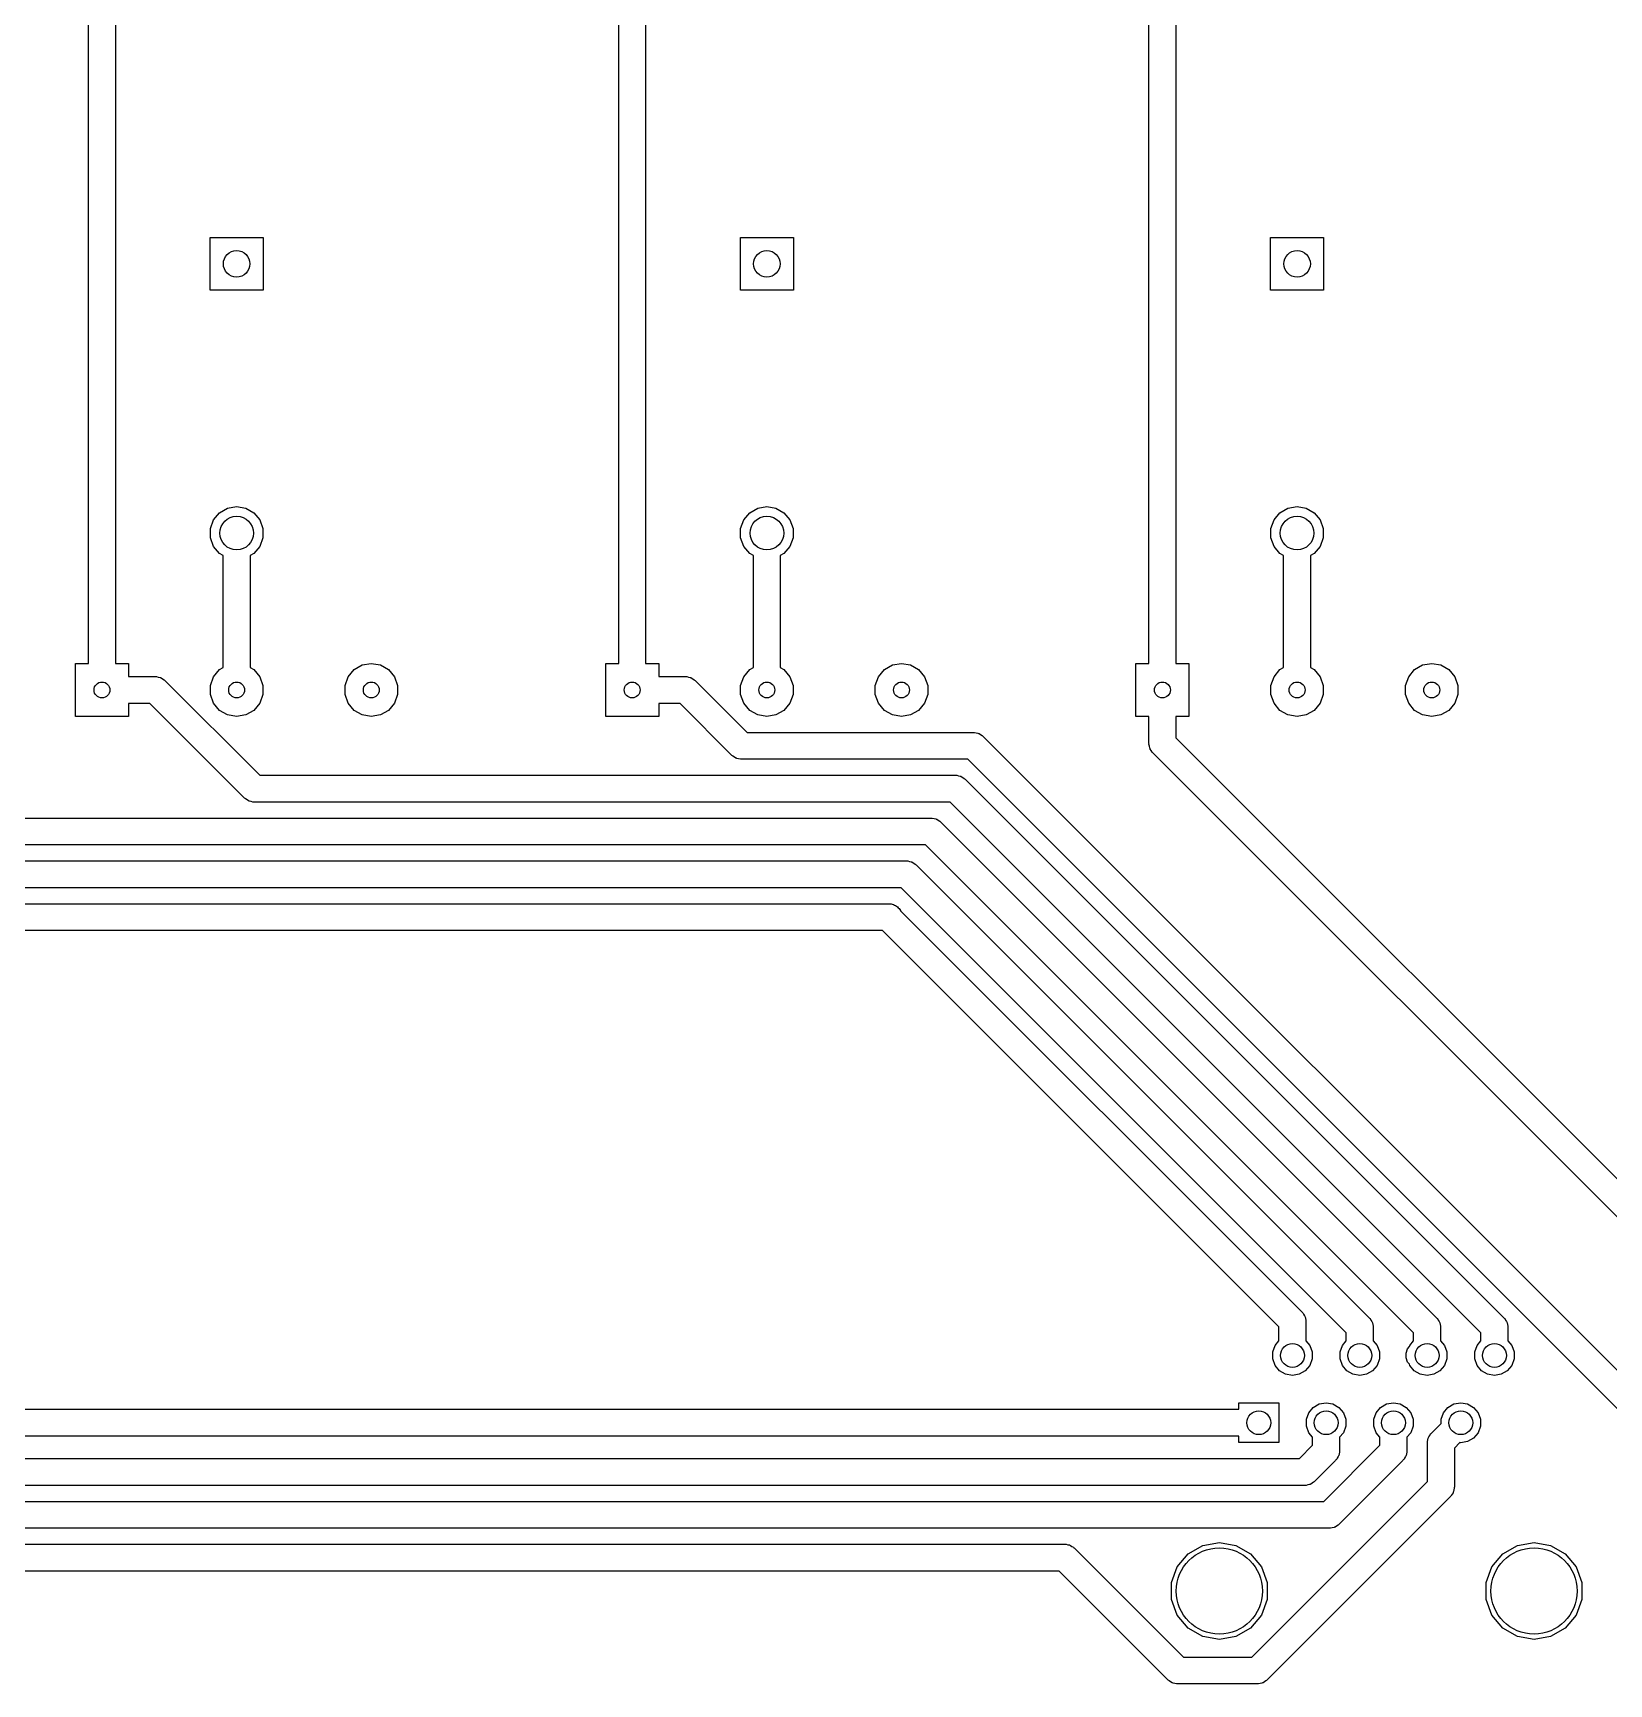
# Model space of a CAD drawing. Extents: x 183 to 424, y -369 to -69.
# Drawn here: x 321.8 to 381.3, y -368.5 to -306.2 of the extents above; entities that cross this region are included whole.
import ezdxf

# ---------------------------------------------------------------- set-up
doc = ezdxf.new("R2010")
doc.units = 0
doc.header["$MEASUREMENT"] = 0
doc.layers.add('BLACK', color=7, linetype='CONTINUOUS')

msp = doc.modelspace()

# ---------------------------------------------------------------- linework, layer by layer
at = {"layer": 'Black'}
for p, q in [((323.912, -330), (323.912, -297)), ((324.928, -297), (324.928, -330)), ((343.912, -330), (343.912, -297)), ((344.928, -297), (344.928, -330)), ((363.912, -330), (363.912, -297)), ((364.928, -297), (364.928, -330)), ((328.501, -315.919), (328.501, -313.921)), ((328.501, -313.921), (330.499, -313.921)), ((330.499, -313.921), (330.499, -315.919)), ((348.501, -315.919), (348.501, -313.921)), ((348.501, -313.921), (350.499, -313.921)), ((350.499, -313.921), (350.499, -315.919)), ((368.501, -315.919), (368.501, -313.921)), ((368.501, -313.921), (370.499, -313.921)), ((370.499, -313.921), (370.499, -315.919)), ((330.499, -315.919), (328.501, -315.919)), ((350.499, -315.919), (348.501, -315.919)), ((370.499, -315.919), (368.501, -315.919)), ((328.631, -324.578), (328.855, -324.311)), ((328.855, -324.311), (329.157, -324.137)), ((329.157, -324.137), (329.5, -324.077)), ((329.5, -324.077), (329.843, -324.137)), ((329.843, -324.137), (330.145, -324.311)), ((330.145, -324.311), (330.369, -324.578)), ((348.631, -324.578), (348.855, -324.311)), ((348.855, -324.311), (349.157, -324.137)), ((349.157, -324.137), (349.5, -324.077)), ((349.5, -324.077), (349.843, -324.137)), ((349.843, -324.137), (350.145, -324.311)), ((350.145, -324.311), (350.369, -324.578)), ((368.631, -324.578), (368.855, -324.311)), ((368.855, -324.311), (369.157, -324.137)), ((369.157, -324.137), (369.5, -324.077)), ((369.5, -324.077), (369.843, -324.137)), ((369.843, -324.137), (370.145, -324.311)), ((370.145, -324.311), (370.369, -324.578)), ((328.512, -324.906), (328.631, -324.578)), ((328.512, -325.254), (328.512, -324.906)), ((330.369, -324.578), (330.488, -324.906)), ((330.488, -324.906), (330.488, -325.254)), ((348.512, -324.906), (348.631, -324.578)), ((348.512, -325.254), (348.512, -324.906)), ((350.369, -324.578), (350.488, -324.906)), ((350.488, -324.906), (350.488, -325.254)), ((368.512, -324.906), (368.631, -324.578)), ((368.512, -325.254), (368.512, -324.906)), ((370.369, -324.578), (370.488, -324.906)), ((370.488, -324.906), (370.488, -325.254)), ((328.631, -325.582), (328.512, -325.254)), ((328.855, -325.849), (328.631, -325.582)), ((330.369, -325.582), (330.145, -325.849)), ((330.488, -325.254), (330.369, -325.582)), ((348.631, -325.582), (348.512, -325.254)), ((348.855, -325.849), (348.631, -325.582)), ((350.369, -325.582), (350.145, -325.849)), ((350.488, -325.254), (350.369, -325.582)), ((368.631, -325.582), (368.512, -325.254)), ((368.855, -325.849), (368.631, -325.582)), ((370.369, -325.582), (370.145, -325.849)), ((370.488, -325.254), (370.369, -325.582)), ((328.992, -325.928), (328.855, -325.849)), ((328.992, -330.152), (328.992, -325.928)), ((330.145, -325.849), (330.008, -325.928)), ((330.008, -325.928), (330.008, -330.152)), ((348.992, -325.928), (348.855, -325.849)), ((348.992, -330.152), (348.992, -325.928)), ((350.145, -325.849), (350.008, -325.928)), ((350.008, -325.928), (350.008, -330.152)), ((368.992, -325.928), (368.855, -325.849)), ((368.992, -330.152), (368.992, -325.928)), ((370.145, -325.849), (370.008, -325.928)), ((370.008, -325.928), (370.008, -330.152)), ((323.42, -332), (323.42, -330)), ((323.42, -330), (323.912, -330)), ((324.928, -330), (325.42, -330)), ((325.42, -330), (325.42, -330.492)), ((328.855, -330.231), (328.992, -330.152)), ((330.008, -330.152), (330.145, -330.231)), ((333.935, -330.231), (334.237, -330.057)), ((334.237, -330.057), (334.58, -329.996)), ((334.58, -329.996), (334.923, -330.057)), ((334.923, -330.057), (335.225, -330.231)), ((343.42, -332), (343.42, -330)), ((343.42, -330), (343.912, -330)), ((344.928, -330), (345.42, -330)), ((345.42, -330), (345.42, -330.492)), ((348.855, -330.231), (348.992, -330.152)), ((350.008, -330.152), (350.145, -330.231)), ((353.935, -330.231), (354.237, -330.057)), ((354.237, -330.057), (354.58, -329.996)), ((354.58, -329.996), (354.923, -330.057)), ((354.923, -330.057), (355.225, -330.231)), ((363.42, -332), (363.42, -330)), ((363.42, -330), (363.912, -330)), ((364.928, -330), (365.42, -330)), ((365.42, -330), (365.42, -332)), ((368.855, -330.231), (368.992, -330.152)), ((370.008, -330.152), (370.145, -330.231)), ((373.935, -330.231), (374.237, -330.057)), ((374.237, -330.057), (374.58, -329.996)), ((374.58, -329.996), (374.923, -330.057)), ((374.923, -330.057), (375.225, -330.231)), ((325.42, -330.492), (326.436, -330.492)), ((326.436, -330.492), (326.458, -330.496)), ((326.458, -330.496), (326.48, -330.494)), ((326.48, -330.494), (326.544, -330.511)), ((326.544, -330.511), (326.61, -330.523)), ((326.61, -330.523), (326.629, -330.534)), ((326.629, -330.534), (326.651, -330.54)), ((326.651, -330.54), (326.705, -330.578)), ((326.705, -330.578), (326.763, -330.611)), ((326.763, -330.611), (326.777, -330.628)), ((326.777, -330.628), (326.795, -330.641)), ((326.795, -330.641), (330.37, -334.216)), ((328.511, -330.826), (328.631, -330.498)), ((328.631, -330.498), (328.855, -330.231)), ((330.145, -330.231), (330.369, -330.498)), ((330.369, -330.498), (330.489, -330.826)), ((333.591, -330.826), (333.711, -330.498)), ((333.711, -330.498), (333.935, -330.231)), ((335.225, -330.231), (335.449, -330.498)), ((335.449, -330.498), (335.569, -330.826)), ((345.42, -330.492), (346.436, -330.492)), ((346.436, -330.492), (346.458, -330.496)), ((346.458, -330.496), (346.48, -330.494)), ((346.48, -330.494), (346.544, -330.511)), ((346.544, -330.511), (346.61, -330.523)), ((346.61, -330.523), (346.629, -330.534)), ((346.629, -330.534), (346.651, -330.54)), ((346.651, -330.54), (346.705, -330.578)), ((346.705, -330.578), (346.763, -330.611)), ((346.763, -330.611), (346.777, -330.628)), ((346.777, -330.628), (346.795, -330.641)), ((346.795, -330.641), (348.754, -332.6)), ((348.511, -330.826), (348.631, -330.498)), ((348.631, -330.498), (348.855, -330.231)), ((350.145, -330.231), (350.369, -330.498)), ((350.369, -330.498), (350.489, -330.826)), ((353.591, -330.826), (353.711, -330.498)), ((353.711, -330.498), (353.935, -330.231)), ((355.225, -330.231), (355.449, -330.498)), ((355.449, -330.498), (355.569, -330.826)), ((368.511, -330.826), (368.631, -330.498)), ((368.631, -330.498), (368.855, -330.231)), ((370.145, -330.231), (370.369, -330.498)), ((370.369, -330.498), (370.489, -330.826)), ((373.591, -330.826), (373.711, -330.498)), ((373.711, -330.498), (373.935, -330.231)), ((375.225, -330.231), (375.449, -330.498)), ((375.449, -330.498), (375.569, -330.826)), ((328.511, -331.174), (328.511, -330.826)), ((328.631, -331.502), (328.511, -331.174)), ((330.489, -331.174), (330.369, -331.502)), ((330.489, -330.826), (330.489, -331.174)), ((333.591, -331.174), (333.591, -330.826)), ((333.711, -331.502), (333.591, -331.174)), ((335.569, -331.174), (335.449, -331.502)), ((335.569, -330.826), (335.569, -331.174)), ((348.511, -331.174), (348.511, -330.826)), ((348.631, -331.502), (348.511, -331.174)), ((350.489, -331.174), (350.369, -331.502)), ((350.489, -330.826), (350.489, -331.174)), ((353.591, -331.174), (353.591, -330.826)), ((353.711, -331.502), (353.591, -331.174)), ((355.569, -331.174), (355.449, -331.502)), ((355.569, -330.826), (355.569, -331.174)), ((368.511, -331.174), (368.511, -330.826)), ((368.631, -331.502), (368.511, -331.174)), ((370.489, -331.174), (370.369, -331.502)), ((370.489, -330.826), (370.489, -331.174)), ((373.591, -331.174), (373.591, -330.826)), ((373.711, -331.502), (373.591, -331.174)), ((375.569, -331.174), (375.449, -331.502)), ((375.569, -330.826), (375.569, -331.174)), ((325.42, -332), (323.42, -332)), ((326.226, -331.508), (325.42, -331.508)), ((325.42, -331.508), (325.42, -332)), ((329.801, -335.083), (326.226, -331.508)), ((328.855, -331.769), (328.631, -331.502)), ((329.157, -331.943), (328.855, -331.769)), ((329.5, -332.004), (329.157, -331.943)), ((329.843, -331.943), (329.5, -332.004)), ((330.145, -331.769), (329.843, -331.943)), ((330.369, -331.502), (330.145, -331.769)), ((333.935, -331.769), (333.711, -331.502)), ((334.237, -331.943), (333.935, -331.769)), ((334.58, -332.004), (334.237, -331.943)), ((334.923, -331.943), (334.58, -332.004)), ((335.225, -331.769), (334.923, -331.943)), ((335.449, -331.502), (335.225, -331.769)), ((345.42, -332), (343.42, -332)), ((346.226, -331.508), (345.42, -331.508)), ((345.42, -331.508), (345.42, -332)), ((348.185, -333.467), (346.226, -331.508)), ((348.855, -331.769), (348.631, -331.502)), ((349.157, -331.943), (348.855, -331.769)), ((349.5, -332.004), (349.157, -331.943)), ((349.843, -331.943), (349.5, -332.004)), ((350.145, -331.769), (349.843, -331.943)), ((350.369, -331.502), (350.145, -331.769)), ((353.935, -331.769), (353.711, -331.502)), ((354.237, -331.943), (353.935, -331.769)), ((354.58, -332.004), (354.237, -331.943)), ((354.923, -331.943), (354.58, -332.004)), ((355.225, -331.769), (354.923, -331.943)), ((355.449, -331.502), (355.225, -331.769)), ((363.912, -332), (363.42, -332)), ((363.912, -333.016), (363.912, -332)), ((365.42, -332), (364.928, -332)), ((364.928, -332), (364.928, -332.806)), ((368.855, -331.769), (368.631, -331.502)), ((369.157, -331.943), (368.855, -331.769)), ((369.5, -332.004), (369.157, -331.943)), ((369.843, -331.943), (369.5, -332.004)), ((370.145, -331.769), (369.843, -331.943)), ((370.369, -331.502), (370.145, -331.769)), ((373.935, -331.769), (373.711, -331.502)), ((374.237, -331.943), (373.935, -331.769)), ((374.58, -332.004), (374.237, -331.943)), ((374.923, -331.943), (374.58, -332.004)), ((375.225, -331.769), (374.923, -331.943)), ((375.449, -331.502), (375.225, -331.769)), ((348.754, -332.6), (357.29, -332.6)), ((357.29, -332.6), (357.312, -332.604)), ((357.312, -332.604), (357.334, -332.602)), ((357.334, -332.602), (357.398, -332.619)), ((357.398, -332.619), (357.464, -332.631)), ((357.464, -332.631), (357.483, -332.642)), ((357.483, -332.642), (357.505, -332.648)), ((357.505, -332.648), (357.559, -332.686)), ((357.559, -332.686), (357.616, -332.719)), ((357.616, -332.719), (357.631, -332.736)), ((357.631, -332.736), (357.649, -332.749)), ((357.649, -332.749), (383.042, -358.142)), ((363.916, -333.038), (363.912, -333.016)), ((363.914, -333.06), (363.916, -333.038)), ((363.931, -333.124), (363.914, -333.06)), ((363.943, -333.19), (363.931, -333.124)), ((363.954, -333.209), (363.943, -333.19)), ((363.96, -333.231), (363.954, -333.209)), ((363.998, -333.285), (363.96, -333.231)), ((364.031, -333.343), (363.998, -333.285)), ((364.928, -332.806), (387.724, -355.602)), ((348.203, -333.48), (348.185, -333.467)), ((348.217, -333.497), (348.203, -333.48)), ((348.275, -333.53), (348.217, -333.497)), ((348.329, -333.568), (348.275, -333.53)), ((348.351, -333.574), (348.329, -333.568)), ((348.37, -333.585), (348.351, -333.574)), ((348.436, -333.597), (348.37, -333.585)), ((348.5, -333.614), (348.436, -333.597)), ((348.522, -333.612), (348.5, -333.614)), ((348.544, -333.616), (348.522, -333.612)), ((357.079, -333.616), (348.544, -333.616)), ((382.473, -359.009), (357.079, -333.616)), ((364.048, -333.357), (364.031, -333.343)), ((364.061, -333.375), (364.048, -333.357)), ((387.155, -356.469), (364.061, -333.375)), ((330.37, -334.216), (356.62, -334.216)), ((356.62, -334.216), (356.642, -334.22)), ((356.642, -334.22), (356.665, -334.218)), ((356.665, -334.218), (356.729, -334.235)), ((356.729, -334.235), (356.794, -334.247)), ((356.794, -334.247), (356.814, -334.258)), ((356.814, -334.258), (356.835, -334.264)), ((356.835, -334.264), (356.89, -334.302)), ((356.89, -334.302), (356.947, -334.335)), ((356.947, -334.335), (356.961, -334.352)), ((356.961, -334.352), (356.98, -334.365)), ((356.98, -334.365), (377.304, -354.689)), ((329.819, -335.096), (329.801, -335.083)), ((329.833, -335.113), (329.819, -335.096)), ((329.891, -335.146), (329.833, -335.113)), ((329.945, -335.184), (329.891, -335.146)), ((329.967, -335.19), (329.945, -335.184)), ((329.986, -335.201), (329.967, -335.19)), ((330.052, -335.213), (329.986, -335.201)), ((330.116, -335.23), (330.052, -335.213)), ((330.138, -335.228), (330.116, -335.23)), ((330.16, -335.232), (330.138, -335.228)), ((356.41, -335.232), (330.16, -335.232)), ((376.437, -355.259), (356.41, -335.232)), ((291.986, -335.832), (355.696, -335.832)), ((355.696, -335.832), (355.718, -335.836)), ((355.718, -335.836), (355.741, -335.834)), ((355.741, -335.834), (355.805, -335.851)), ((355.805, -335.851), (355.87, -335.863)), ((355.87, -335.863), (355.89, -335.874)), ((355.89, -335.874), (355.911, -335.88)), ((355.911, -335.88), (355.966, -335.918)), ((355.966, -335.918), (356.023, -335.951)), ((356.023, -335.951), (356.037, -335.968)), ((356.037, -335.968), (356.056, -335.981)), ((356.056, -335.981), (374.764, -354.689)), ((355.486, -336.848), (291.776, -336.848)), ((373.897, -355.259), (355.486, -336.848)), ((253.602, -337.448), (354.772, -337.448)), ((354.772, -337.448), (354.795, -337.452)), ((354.795, -337.452), (354.817, -337.45)), ((354.817, -337.45), (354.881, -337.467)), ((354.881, -337.467), (354.946, -337.479)), ((354.946, -337.479), (354.966, -337.49)), ((354.966, -337.49), (354.987, -337.496)), ((354.987, -337.496), (355.042, -337.534)), ((355.042, -337.534), (355.099, -337.567)), ((355.099, -337.567), (355.113, -337.584)), ((355.113, -337.584), (355.132, -337.597)), ((355.132, -337.597), (372.224, -354.689)), ((354.562, -338.464), (253.392, -338.464)), ((371.357, -355.259), (354.562, -338.464)), ((215.218, -339.064), (354.103, -339.064)), ((354.103, -339.064), (354.147, -339.072)), ((354.147, -339.072), (354.191, -339.072)), ((354.191, -339.072), (354.233, -339.087)), ((354.233, -339.087), (354.277, -339.095)), ((354.277, -339.095), (354.315, -339.117)), ((354.315, -339.117), (354.357, -339.132)), ((354.357, -339.132), (354.391, -339.161)), ((354.391, -339.161), (354.43, -339.183)), ((354.43, -339.183), (354.458, -339.217)), ((354.458, -339.217), (354.492, -339.246)), ((354.492, -339.246), (354.514, -339.284)), ((354.514, -339.284), (354.543, -339.318)), ((354.543, -339.318), (354.547, -339.328)), ((354.547, -339.328), (369.684, -354.466)), ((353.862, -340.08), (215.008, -340.08)), ((368.817, -355.035), (353.862, -340.08)), ((369.684, -354.466), (369.697, -354.484)), ((368.817, -355.561), (368.817, -355.035)), ((369.697, -354.484), (369.714, -354.498)), ((369.714, -354.498), (369.747, -354.556)), ((369.747, -354.556), (369.785, -354.61)), ((369.785, -354.61), (369.791, -354.632)), ((369.791, -354.632), (369.802, -354.651)), ((369.802, -354.651), (369.814, -354.717)), ((369.814, -354.717), (369.831, -354.781)), ((369.831, -354.781), (369.829, -354.803)), ((369.829, -354.803), (369.833, -354.825)), ((369.833, -354.825), (369.833, -355.561)), ((372.224, -354.689), (372.237, -354.708)), ((372.237, -354.708), (372.254, -354.722)), ((372.254, -354.722), (372.287, -354.779)), ((372.287, -354.779), (372.325, -354.834)), ((372.325, -354.834), (372.331, -354.855)), ((372.331, -354.855), (372.342, -354.875)), ((372.342, -354.875), (372.354, -354.94)), ((372.354, -354.94), (372.371, -355.004)), ((372.371, -355.004), (372.369, -355.027)), ((372.369, -355.027), (372.373, -355.049)), ((372.373, -355.049), (372.373, -355.561)), ((374.764, -354.689), (374.777, -354.708)), ((374.777, -354.708), (374.794, -354.722)), ((374.794, -354.722), (374.827, -354.779)), ((374.827, -354.779), (374.865, -354.834)), ((374.865, -354.834), (374.871, -354.855)), ((374.871, -354.855), (374.882, -354.875)), ((374.882, -354.875), (374.894, -354.94)), ((374.894, -354.94), (374.911, -355.004)), ((374.911, -355.004), (374.909, -355.027)), ((374.909, -355.027), (374.913, -355.049)), ((374.913, -355.049), (374.913, -355.561)), ((377.304, -354.689), (377.317, -354.708)), ((377.317, -354.708), (377.334, -354.722)), ((377.334, -354.722), (377.367, -354.779)), ((377.367, -354.779), (377.405, -354.834)), ((377.405, -354.834), (377.411, -354.855)), ((377.411, -354.855), (377.422, -354.875)), ((377.422, -354.875), (377.434, -354.94)), ((377.434, -354.94), (377.451, -355.004)), ((377.451, -355.004), (377.449, -355.027)), ((377.449, -355.027), (377.453, -355.049)), ((377.453, -355.049), (377.453, -355.561)), ((368.673, -355.733), (368.817, -355.561)), ((369.833, -355.561), (369.977, -355.733)), ((371.213, -355.733), (371.357, -355.561)), ((371.357, -355.561), (371.357, -355.259)), ((372.373, -355.561), (372.517, -355.733)), ((373.753, -355.733), (373.897, -355.561)), ((373.897, -355.561), (373.897, -355.259)), ((374.913, -355.561), (375.057, -355.733)), ((376.293, -355.733), (376.437, -355.561)), ((376.437, -355.561), (376.437, -355.259)), ((377.453, -355.561), (377.597, -355.733)), ((368.583, -355.979), (368.673, -355.733)), ((368.583, -356.241), (368.583, -355.979)), ((368.673, -356.487), (368.583, -356.241)), ((369.977, -355.733), (370.067, -355.979)), ((370.067, -356.241), (369.977, -356.487)), ((370.067, -355.979), (370.067, -356.241)), ((371.123, -355.979), (371.213, -355.733)), ((371.123, -356.241), (371.123, -355.979)), ((371.213, -356.487), (371.123, -356.241)), ((372.517, -355.733), (372.607, -355.979)), ((372.607, -356.241), (372.517, -356.487)), ((372.607, -355.979), (372.607, -356.241)), ((373.61, -356.022), (373.67, -355.856)), ((373.61, -356.198), (373.61, -356.022)), ((373.67, -356.364), (373.61, -356.198)), ((373.67, -355.856), (373.737, -355.776)), ((373.737, -355.776), (373.753, -355.733)), ((375.057, -355.733), (375.147, -355.979)), ((375.147, -356.241), (375.057, -356.487)), ((375.147, -355.979), (375.147, -356.241)), ((376.203, -355.979), (376.293, -355.733)), ((376.203, -356.241), (376.203, -355.979)), ((376.293, -356.487), (376.203, -356.241)), ((377.597, -355.733), (377.687, -355.979)), ((377.687, -356.241), (377.597, -356.487)), ((377.687, -355.979), (377.687, -356.241)), ((368.841, -356.687), (368.673, -356.487)), ((369.067, -356.818), (368.841, -356.687)), ((369.325, -356.863), (369.067, -356.818)), ((369.583, -356.818), (369.325, -356.863)), ((369.809, -356.687), (369.583, -356.818)), ((369.977, -356.487), (369.809, -356.687)), ((371.381, -356.687), (371.213, -356.487)), ((371.607, -356.818), (371.381, -356.687)), ((371.865, -356.863), (371.607, -356.818)), ((372.123, -356.818), (371.865, -356.863)), ((372.349, -356.687), (372.123, -356.818)), ((372.517, -356.487), (372.349, -356.687)), ((373.737, -356.444), (373.67, -356.364)), ((373.753, -356.487), (373.737, -356.444)), ((373.921, -356.687), (373.753, -356.487)), ((374.147, -356.818), (373.921, -356.687)), ((374.405, -356.863), (374.147, -356.818)), ((374.663, -356.818), (374.405, -356.863)), ((374.889, -356.687), (374.663, -356.818)), ((375.057, -356.487), (374.889, -356.687)), ((376.461, -356.687), (376.293, -356.487)), ((376.687, -356.818), (376.461, -356.687)), ((376.945, -356.863), (376.687, -356.818)), ((377.203, -356.818), (376.945, -356.863)), ((377.429, -356.687), (377.203, -356.818)), ((377.597, -356.487), (377.429, -356.687)), ((210.264, -358.142), (367.304, -358.142)), ((367.304, -358.142), (367.304, -357.899)), ((367.304, -357.899), (368.806, -357.899)), ((368.806, -357.899), (368.806, -359.401)), ((369.943, -358.273), (370.111, -358.073)), ((370.111, -358.073), (370.337, -357.942)), ((370.337, -357.942), (370.595, -357.897)), ((370.595, -357.897), (370.853, -357.942)), ((370.853, -357.942), (371.079, -358.073)), ((371.079, -358.073), (371.247, -358.273)), ((372.483, -358.273), (372.651, -358.073)), ((372.651, -358.073), (372.877, -357.942)), ((372.877, -357.942), (373.135, -357.897)), ((373.135, -357.897), (373.393, -357.942)), ((373.393, -357.942), (373.619, -358.073)), ((373.619, -358.073), (373.787, -358.273)), ((375.023, -358.273), (375.191, -358.073)), ((375.191, -358.073), (375.417, -357.942)), ((375.417, -357.942), (375.675, -357.897)), ((375.675, -357.897), (375.933, -357.942)), ((375.933, -357.942), (376.159, -358.073)), ((376.159, -358.073), (376.327, -358.273)), ((369.853, -358.519), (369.943, -358.273)), ((369.853, -358.781), (369.853, -358.519)), ((369.943, -359.027), (369.853, -358.781)), ((371.247, -358.273), (371.337, -358.519)), ((371.337, -358.781), (371.247, -359.027)), ((371.337, -358.519), (371.337, -358.781)), ((372.393, -358.519), (372.483, -358.273)), ((372.393, -358.781), (372.393, -358.519)), ((372.483, -359.027), (372.393, -358.781)), ((373.787, -358.273), (373.877, -358.519)), ((373.877, -358.781), (373.787, -359.027)), ((373.877, -358.519), (373.877, -358.781)), ((374.565, -359.041), (374.933, -358.674)), ((374.933, -358.519), (375.023, -358.273)), ((374.933, -358.674), (374.933, -358.519)), ((376.327, -358.273), (376.417, -358.519)), ((376.417, -358.781), (376.327, -359.027)), ((376.417, -358.519), (376.417, -358.781)), ((367.304, -359.158), (210.054, -359.158)), ((367.304, -359.401), (367.304, -359.158)), ((368.806, -359.401), (367.304, -359.401)), ((370.087, -359.199), (369.943, -359.027)), ((370.087, -359.501), (370.087, -359.199)), ((371.247, -359.027), (371.103, -359.199)), ((371.103, -359.199), (371.103, -359.711)), ((372.627, -359.199), (372.483, -359.027)), ((372.627, -359.501), (372.627, -359.199)), ((373.787, -359.027), (373.643, -359.199)), ((373.643, -359.199), (373.643, -359.711)), ((374.416, -359.401), (374.42, -359.379)), ((374.416, -360.865), (374.416, -359.401)), ((374.418, -359.356), (374.436, -359.292)), ((374.42, -359.379), (374.418, -359.356)), ((374.436, -359.292), (374.447, -359.227)), ((374.447, -359.227), (374.458, -359.207)), ((374.458, -359.207), (374.464, -359.186)), ((374.464, -359.186), (374.502, -359.132)), ((374.502, -359.132), (374.535, -359.074)), ((374.535, -359.074), (374.552, -359.06)), ((374.552, -359.06), (374.565, -359.041)), ((375.645, -359.398), (375.432, -359.611)), ((375.675, -359.403), (375.645, -359.398)), ((375.933, -359.358), (375.675, -359.403)), ((376.159, -359.227), (375.933, -359.358)), ((376.327, -359.027), (376.159, -359.227)), ((224.569, -360.001), (369.587, -360.001)), ((369.587, -360.001), (370.087, -359.501)), ((370.954, -360.071), (370.157, -360.868)), ((370.511, -361.617), (372.627, -359.501)), ((370.967, -360.052), (370.954, -360.071)), ((370.984, -360.038), (370.967, -360.052)), ((371.017, -359.981), (370.984, -360.038)), ((371.055, -359.926), (371.017, -359.981)), ((371.061, -359.905), (371.055, -359.926)), ((371.072, -359.885), (371.061, -359.905)), ((371.084, -359.82), (371.072, -359.885)), ((373.494, -360.071), (371.081, -362.484)), ((371.101, -359.756), (371.084, -359.82)), ((371.103, -359.711), (371.099, -359.733)), ((371.099, -359.733), (371.101, -359.756)), ((373.507, -360.052), (373.494, -360.071)), ((373.524, -360.038), (373.507, -360.052)), ((373.557, -359.981), (373.524, -360.038)), ((373.595, -359.926), (373.557, -359.981)), ((373.601, -359.905), (373.595, -359.926)), ((373.612, -359.885), (373.601, -359.905)), ((373.624, -359.82), (373.612, -359.885)), ((373.641, -359.756), (373.624, -359.82)), ((373.643, -359.711), (373.639, -359.733)), ((373.639, -359.733), (373.641, -359.756)), ((375.432, -359.611), (375.432, -361.076)), ((369.798, -361.017), (224.509, -361.017)), ((367.79, -367.492), (374.416, -360.865)), ((369.82, -361.013), (369.798, -361.017)), ((369.842, -361.015), (369.82, -361.013)), ((369.906, -360.997), (369.842, -361.015)), ((369.972, -360.986), (369.906, -360.997)), ((369.991, -360.975), (369.972, -360.986)), ((370.013, -360.969), (369.991, -360.975)), ((370.067, -360.931), (370.013, -360.969)), ((370.124, -360.898), (370.067, -360.931)), ((370.139, -360.881), (370.124, -360.898)), ((370.157, -360.868), (370.139, -360.881)), ((375.385, -361.29), (375.347, -361.345)), ((375.391, -361.269), (375.385, -361.29)), ((375.402, -361.249), (375.391, -361.269)), ((375.413, -361.184), (375.402, -361.249)), ((375.43, -361.12), (375.413, -361.184)), ((375.432, -361.076), (375.429, -361.098)), ((375.429, -361.098), (375.43, -361.12)), ((264.51, -361.617), (370.511, -361.617)), ((375.284, -361.435), (368.359, -368.359)), ((375.296, -361.416), (375.284, -361.435)), ((375.314, -361.402), (375.296, -361.416)), ((375.347, -361.345), (375.314, -361.402)), ((370.991, -362.547), (370.937, -362.585)), ((371.048, -362.514), (370.991, -362.547)), ((371.063, -362.497), (371.048, -362.514)), ((371.081, -362.484), (371.063, -362.497)), ((370.722, -362.633), (264.5, -362.633)), ((365.943, -363.279), (366.569, -363.168)), ((366.569, -363.168), (367.196, -363.279)), ((370.744, -362.629), (370.722, -362.633)), ((370.766, -362.631), (370.744, -362.629)), ((370.83, -362.613), (370.766, -362.631)), ((370.896, -362.602), (370.83, -362.613)), ((370.915, -362.591), (370.896, -362.602)), ((370.937, -362.585), (370.915, -362.591)), ((377.812, -363.279), (378.439, -363.168)), ((378.439, -363.168), (379.065, -363.279)), ((304.5, -363.233), (360.741, -363.233)), ((360.741, -363.233), (360.763, -363.236)), ((360.763, -363.236), (360.785, -363.235)), ((360.785, -363.235), (360.849, -363.252)), ((360.849, -363.252), (360.914, -363.263)), ((360.914, -363.263), (360.934, -363.274)), ((360.934, -363.274), (360.955, -363.28)), ((360.955, -363.28), (361.01, -363.318)), ((361.01, -363.318), (361.067, -363.351)), ((361.067, -363.351), (361.081, -363.369)), ((361.081, -363.369), (361.1, -363.381)), ((361.1, -363.381), (365.21, -367.492)), ((364.983, -364.084), (365.392, -363.597)), ((365.392, -363.597), (365.943, -363.279)), ((367.196, -363.279), (367.747, -363.597)), ((367.747, -363.597), (368.156, -364.084)), ((376.852, -364.084), (377.261, -363.597)), ((377.261, -363.597), (377.812, -363.279)), ((379.065, -363.279), (379.616, -363.597)), ((379.616, -363.597), (380.025, -364.084)), ((360.53, -364.249), (304.5, -364.249)), ((364.641, -368.359), (360.53, -364.249)), ((364.765, -364.682), (364.983, -364.084)), ((368.156, -364.084), (368.373, -364.682)), ((376.634, -364.682), (376.852, -364.084)), ((380.025, -364.084), (380.243, -364.682)), ((364.765, -365.318), (364.765, -364.682)), ((368.373, -364.682), (368.373, -365.318)), ((376.634, -365.318), (376.634, -364.682)), ((380.243, -364.682), (380.243, -365.318)), ((364.983, -365.916), (364.765, -365.318)), ((368.373, -365.318), (368.156, -365.916)), ((376.852, -365.916), (376.634, -365.318)), ((380.243, -365.318), (380.025, -365.916)), ((365.392, -366.403), (364.983, -365.916)), ((368.156, -365.916), (367.747, -366.403)), ((377.261, -366.403), (376.852, -365.916)), ((380.025, -365.916), (379.616, -366.403)), ((365.943, -366.721), (365.392, -366.403)), ((366.569, -366.832), (365.943, -366.721)), ((367.196, -366.721), (366.569, -366.832)), ((367.747, -366.403), (367.196, -366.721)), ((377.812, -366.721), (377.261, -366.403)), ((378.439, -366.832), (377.812, -366.721)), ((379.065, -366.721), (378.439, -366.832)), ((379.616, -366.403), (379.065, -366.721)), ((365.21, -367.492), (367.79, -367.492)), ((364.659, -368.372), (364.641, -368.359)), ((364.673, -368.389), (364.659, -368.372)), ((364.731, -368.422), (364.673, -368.389)), ((364.785, -368.46), (364.731, -368.422)), ((364.807, -368.466), (364.785, -368.46)), ((364.826, -368.477), (364.807, -368.466)), ((364.892, -368.489), (364.826, -368.477)), ((364.956, -368.506), (364.892, -368.489)), ((364.978, -368.504), (364.956, -368.506)), ((365, -368.508), (364.978, -368.504)), ((368, -368.508), (365, -368.508)), ((368.022, -368.504), (368, -368.508)), ((368.044, -368.506), (368.022, -368.504)), ((368.108, -368.489), (368.044, -368.506)), ((368.174, -368.477), (368.108, -368.489)), ((368.193, -368.466), (368.174, -368.477)), ((368.215, -368.46), (368.193, -368.466)), ((368.269, -368.422), (368.215, -368.46)), ((368.327, -368.389), (368.269, -368.422)), ((368.341, -368.372), (368.327, -368.389)), ((368.359, -368.359), (368.341, -368.372))]:
    msp.add_line(p, q, dxfattribs=at)
for centre, radius in [((329.5, -314.92), 0.5004), ((349.5, -314.92), 0.5004), ((369.5, -314.92), 0.5004), ((329.5, -325.08), 0.635), ((349.5, -325.08), 0.635), ((369.5, -325.08), 0.635), ((324.42, -331), 0.3), ((329.5, -331), 0.3), ((334.58, -331), 0.3), ((344.42, -331), 0.3), ((349.5, -331), 0.3), ((354.58, -331), 0.3), ((364.42, -331), 0.3), ((369.5, -331), 0.3), ((374.58, -331), 0.3), ((369.325, -356.11), 0.4496), ((371.865, -356.11), 0.4496), ((374.405, -356.11), 0.4496), ((376.945, -356.11), 0.4496), ((368.055, -358.65), 0.4496), ((370.595, -358.65), 0.4496), ((373.135, -358.65), 0.4496), ((375.675, -358.65), 0.4496), ((366.569, -365), 1.6256), ((378.439, -365), 1.6256)]:
    msp.add_circle(centre, radius, dxfattribs=at)

doc.saveas('drawing.dxf')
